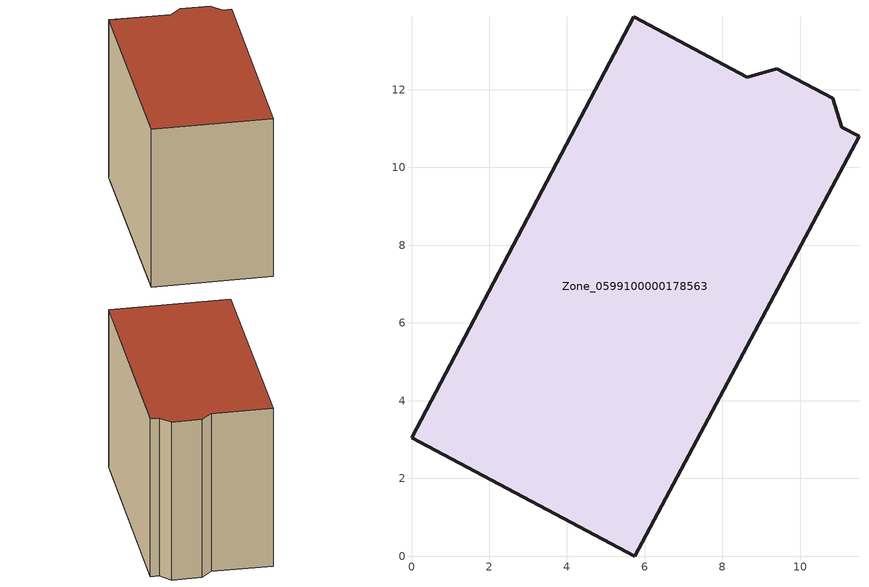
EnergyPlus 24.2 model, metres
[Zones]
Zone_0599100000178563
 floor ground (C_G): 8.64,12.32 9.39,12.54 10.84,11.78 11.07,11.03 11.51,10.8 5.74,0 0,3.04 5.72,13.88 z0
 wall outside (C_F): 11.07,11.03 10.84,11.78 9.39,12.54 8.64,12.32 5.72,13.88 0,3.04 5.74,0 11.51,10.8 11.07,11.03 z0:9.4
 roof outside (C_R): 5.74,0 11.51,10.8 11.07,11.03 10.84,11.78 9.39,12.54 8.64,12.32 5.72,13.88 0,3.04 z9.4
[BUILDING]
Pand.0599100000178563: North Axis=0; Terrain=City; Loads Convergence Tolerance Value=0.04; Temperature Convergence Tolerance Value=0.4; Solar Distribution=FullExterior; Maximum Number of Warmup Days=25; Minimum Number of Warmup Days=1
[Site:Location]
Rotterdam.The.Hague.AP_ZH_NLD Design_Conditions: Latitude=51.96; Longitude=4.45; Time Zone=1; Elevation=-4.5
[SITE:GROUNDTEMPERATURE:BUILDINGSURFACE]
18, 18, 18, 18, 18, 18, 18, 18, 18, 18, 18, 18
[MATERIAL] Thermal Absorptance=0.9; Solar Absorptance=0.7; Visible Absorptance=0.7
Name | Roughness | Thickness | Conductivity | Density | Specific Heat
G.TI.1946 | MediumSmooth | 0.15 | 1 | 540 | 1210
F.TI.1946 | Rough | 0.3 | 0.857143 | 1920 | 840
R.TI.1946 | MediumRough | 0.2 | 0.1 | 1500 | 1000
[CONSTRUCTION]
C_G: G.TI.1946
C_F: F.TI.1946
C_R: R.TI.1946
[ZONE]
Zone_0599100000178563: Type=1; Multiplier=1; Ceiling Height=Autocalculate; Volume=Autocalculate; Floor Area=autocalculate; Part of Total Floor Area=Yes
[ZONEINFILTRATION:DESIGNFLOWRATE]
Infil_Zone_0599100000178563: Zone or ZoneList or Space or SpaceList=Zone_0599100000178563; Schedule=AlwaysOn; Design Flow Rate Calculation Method=Flow/Area; Flow Rate per Floor Area=0.003; Constant Term Coefficient=1; Temperature Term Coefficient=0; Velocity Term Coefficient=0; Velocity Squared Term Coefficient=0
[HVACTEMPLATE:ZONE:IDEALLOADSAIRSYSTEM]
Zone_0599100000178563: Maximum Heating Supply Air Temperature=50; Minimum Cooling Supply Air Temperature=13; Maximum Heating Supply Air Humidity Ratio=0.0156; Minimum Cooling Supply Air Humidity Ratio=0.0077; Heating Limit=NoLimit; Cooling Limit=NoLimit; Dehumidification Control Type=ConstantSensibleHeatRatio; Cooling Sensible Heat Ratio=0.7; Dehumidification Setpoint=60; Humidification Control Type=None; Humidification Setpoint=30; Outdoor Air Method=None; Outdoor Air Flow Rate per Person=0.00944; Outdoor Air Flow Rate per Zone Floor Area=0; Outdoor Air Flow Rate per Zone=0; Demand Controlled Ventilation Type=None; Outdoor Air Economizer Type=NoEconomizer; Heat Recovery Type=None; Sensible Heat Recovery Effectiveness=0.7; Latent Heat Recovery Effectiveness=0.65
[ZONECONTROL:THERMOSTAT]
ThermostatControl_Zone_0599100000178563: Zone or ZoneList=Zone_0599100000178563; Control Type Schedule=DualSetpointControlType; Control 1=Thermostat_Zone_0599100000178563; Temperature Difference Between Cutout And Setpoint=0
[THERMOSTATSETPOINT:DUALSETPOINT]
Thermostat_Zone_0599100000178563: Heating Setpoint Temperature Schedule=HeatingSetpoint_Zone_0599100000178563; Cooling Setpoint Temperature Schedule=CoolingSetpoint_Zone_0599100000178563
[SCHEDULE:COMPACT]
HeatingSetpoint_Zone_0599100000178563: Through: 12/31, For: AllDays, Until: 24:00, 21
CoolingSetpoint_Zone_0599100000178563: Through: 12/31, For: AllDays, Until: 24:00, 24
DualSetpointControlType: Through: 12/31, For: AllDays, Until: 24:00, 4
AlwaysOn: Through: 12/31, For: AllDays, Until: 24:00, 1
